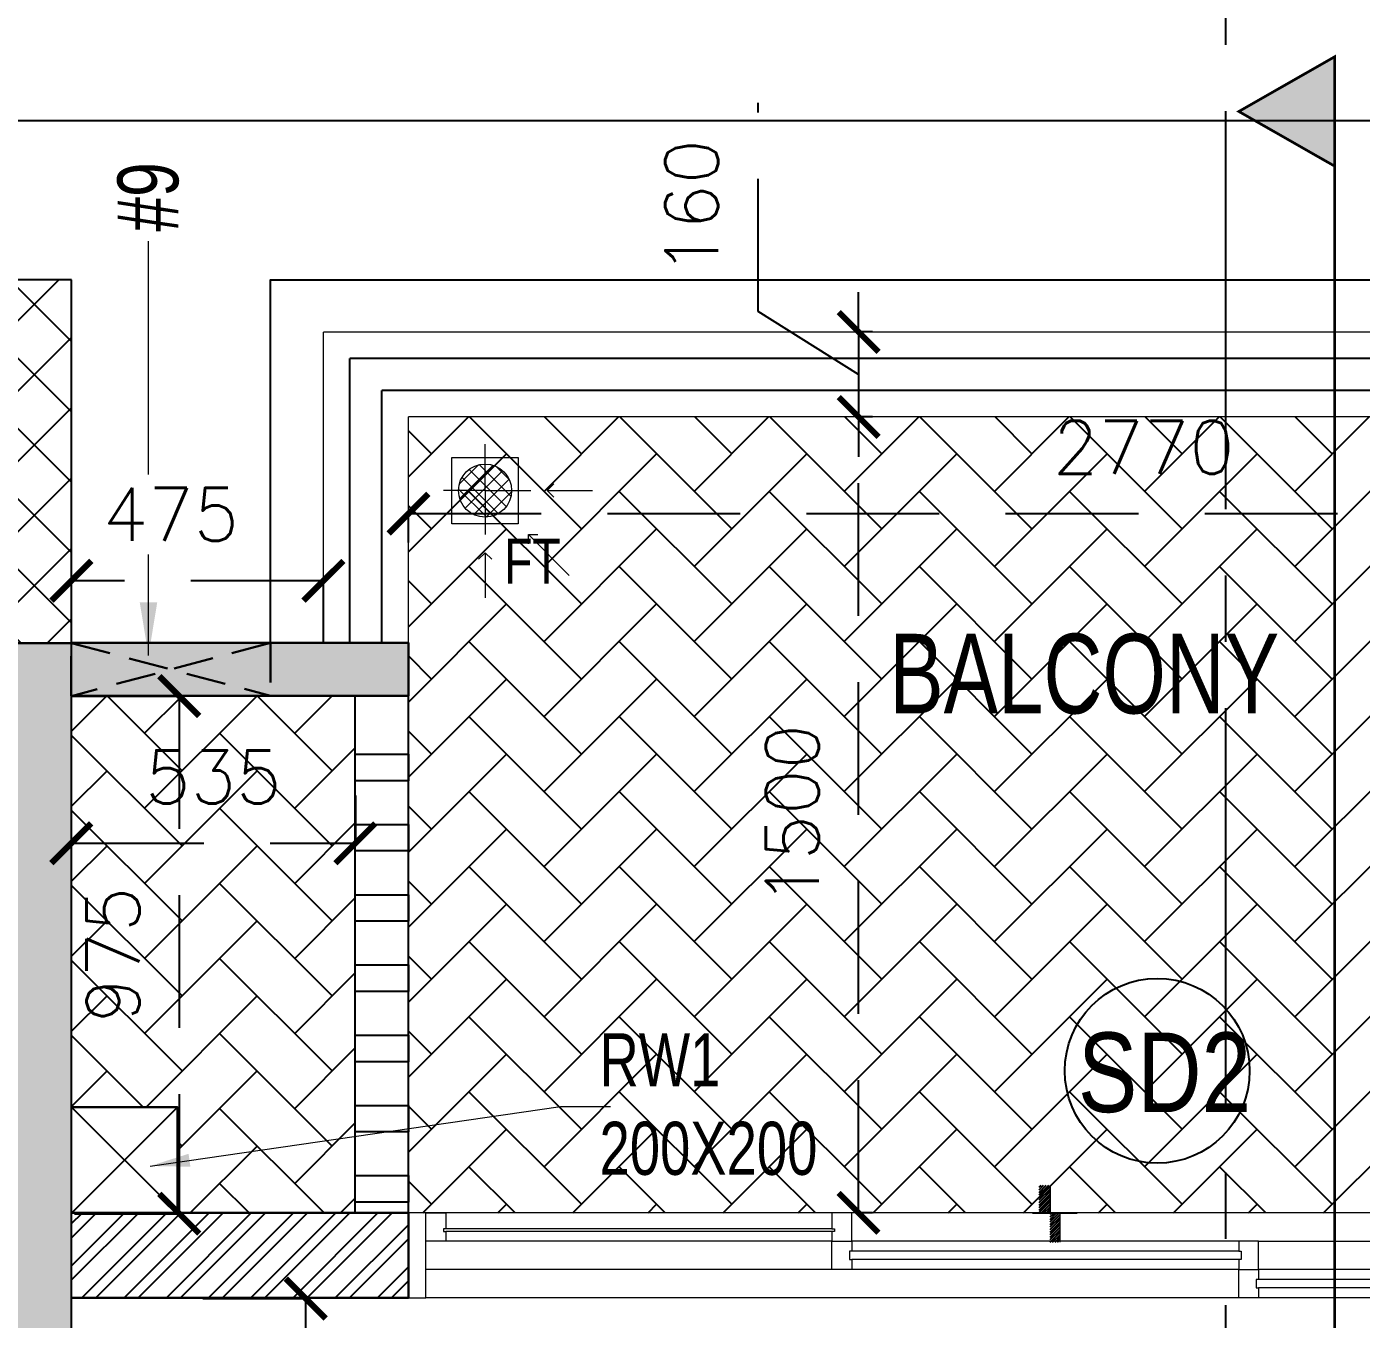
# Model space of a CAD drawing. Header units: millimetres. Extents: x 1124992 to 1258557, y -5767803 to -5695799.
# Drawn here: x 1202708 to 1205222, y -5702365 to -5699929 of the extents above; entities that cross this region are included whole.
import ezdxf
from ezdxf.enums import TextEntityAlignment as Align

# ---------------------------------------------------------------- set-up
doc = ezdxf.new("R2010")
doc.units = ezdxf.units.MM
doc.header["$LTSCALE"] = 1000
doc.header["$MEASUREMENT"] = 0
for name, pattern in [('$1$AUDIT_D_120904163729-0', [0]), ('$36$HIDDEN', [0.375, 0.25, -0.125]), ('2BHK-A - BACK$0$AUDIT_D_120904163729-0', [0]), ('2BHK-A - BACK$0$HIDDEN', [0.375, 0.25, -0.125]), ('AUDIT_D_120904163729-0', [0]), ('T8(T9 IS SIMILAR) - 1st FLOOR ELEVATION$0$AUDIT_D_120904163729-0', [0]), ('T8(T9 IS SIMILAR) - DIMENSION & TEXTING$0$AUDIT_D_120904163729-0', [0]), ('T8(T9 IS SIMILAR) - DIMENSION & TEXTING$0$HIDDEN', [0.375, 0.25, -0.125]), ('T8(T9 IS SIMILAR) - TYPICAL FLOOR ELEVATION$0$AUDIT_D_120904163729-0', [0]), ('T8_PROFILE SECTIONS$0$HIDDEN', [0.375, 0.25, -0.125]), ('T8_PROFILE SECTIONS$0$PHANTOM2', [1.25, 0.625, -0.125, 0.125, -0.125, 0.125, -0.125]), ('T8_REFUGE COLUMNS$0$CENTER2', [1.125, 0.75, -0.125, 0.125, -0.125])]:
    doc.linetypes.add(name, pattern=pattern)
doc.layers.get('0').update_dxf_attribs({"linetype": 'AUDIT_D_120904163729-0'})
for name, color, linetype in [('$0$A-HATCH -160', 251, '$1$AUDIT_D_120904163729-0'), ('$21$A-DIMENSIONS', 2, '$36$HIDDEN'), ('2BHK-A - BACK$0$A-DECK SUNK 125', 8, 'Continuous'), ('2BHK-A - BACK$0$A-Elev Feature-Chajja', 13, 'Continuous'), ('2BHK-A - BACK$0$A-HATCH -160', 251, '2BHK-A - BACK$0$AUDIT_D_120904163729-0'), ('2BHK-A - BACK$0$a-tile drop', 3, 'Continuous'), ('2BHK-A - BACK$0$APT PLANS-typ$0$TILEDROP', 3, 'Continuous'), ('2BHK-A - BACK$0$CUT-OUT', 49, 'Continuous'), ('2BHK-A - BACK$0$ELE 1', 1, 'Continuous'), ('A_dim', 1, 'Continuous'), ('T8(T9 IS SIMILAR) - 1st FLOOR ELEVATION$0$A-WALL-FEATURES', 110, 'T8(T9 IS SIMILAR) - 1st FLOOR ELEVATION$0$AUDIT_D_120904163729-0'), ('T8(T9 IS SIMILAR) - DIMENSION & TEXTING$0$A-DIMENSIONS', 2, 'T8(T9 IS SIMILAR) - DIMENSION & TEXTING$0$HIDDEN'), ('T8(T9 IS SIMILAR) - DIMENSION & TEXTING$0$A-RWS NOS.', 1, 'T8(T9 IS SIMILAR) - DIMENSION & TEXTING$0$AUDIT_D_120904163729-0'), ('T8(T9 IS SIMILAR) - DIMENSION & TEXTING$1$a-window-no', 125, 'Continuous'), ('T8(T9 IS SIMILAR) - TYPICAL FLOOR ELEVATION$0$A-WALL HATCH', 252, 'T8(T9 IS SIMILAR) - TYPICAL FLOOR ELEVATION$0$AUDIT_D_120904163729-0'), ('T8(T9 IS SIMILAR) - TYPICAL FLOOR ELEVATION$0$A-WALL-FEATURES', 6, 'T8(T9 IS SIMILAR) - TYPICAL FLOOR ELEVATION$0$AUDIT_D_120904163729-0'), ('T8_PROFILE SECTIONS$0$A-PROFILE SECTIONS', 81, 'T8_PROFILE SECTIONS$0$PHANTOM2'), ('T8_REFUGE COLUMNS$0$A-CENTERLINE', 193, 'T8_REFUGE COLUMNS$0$CENTER2'), ('T8_REFUGE COLUMNS$0$A-RCC COLS', 3, 'Continuous'), ('T8_TYPICAL COLUMNS$0$A-RCC COLS', 3, 'Continuous')]:
    doc.layers.add(name, color=color, linetype=linetype)
for name, color, linetype, lineweight in [('2BHK-A - BACK$0$$0$a-TOI-fixtures', 251, 'Continuous', 0), ('2BHK-A - BACK$0$a-TOI-fixtures', 251, 'Continuous', 0), ('2BHK-A - BACK$0$A-WALL- 160', 6, 'Continuous', 30), ('2BHK-A - BACK$0$Ele', 8, 'Continuous', 15), ('2BHK-A - BACK$0$Window', 4, 'Continuous', 20), ('T8(T9 IS SIMILAR) - DIMENSION & TEXTING$0$a-Text', 4, 'Continuous', 0), ('T8(T9 IS SIMILAR) - DIMENSION & TEXTING$0$R0-18-10-2014-T1-1st Podium Floor Plan$0$Text', 2, 'Continuous', 0), ('T8(T9 IS SIMILAR)$0$D&W', 8, 'Continuous', 25)]:
    doc.layers.add(name, color=color, linetype=linetype, lineweight=lineweight)
doc.layers.add('T8_REFUGE COLUMNS$1$COL-HATCH', color=7, linetype='Continuous', lineweight=25, true_color=0xa3a3a3)
doc.styles.add('2BHK-A - BACK$0$Romans 1', font='romans.shx', dxfattribs={"height": 100})
doc.styles.add('T8(T9 IS SIMILAR) - DIMENSION & TEXTING$0$ARIAL ARROW', font='swisscl.ttf')
doc.styles.add('T8(T9 IS SIMILAR) - DIMENSION & TEXTING$0$Romans 1', font='romans.shx', dxfattribs={"height": 100})
doc.styles.add('T8(T9 IS SIMILAR) - DIMENSION & TEXTING$0$Tahoma', font='tahoma.ttf')
doc.styles.add('T8(T9 IS SIMILAR) - DIMENSION & TEXTING$1$LODHA STANDERD', font='sanss___.ttf')
doc.dimstyles.new('2BHK-A - BACK$0$ALPINE S', dxfattribs={"dimscale": 0, "dimtxt": 100, "dimasz": 75, "dimexe": 0, "dimexo": 0, "dimgap": 75, "dimtad": 1, "dimdec": 0, "dimzin": 0, "dimdsep": 46, "dimtxsty": '2BHK-A - BACK$0$Romans 1', "dimblk": '2BHK-A - BACK$0$_ArchTick', "dimcen": 0.09, "dimclrd": 256, "dimclre": 256, "dimclrt": 7, "dimadec": 0, "dimazin": 0, "dimtfac": 1, "dimtdec": 0, "dimtofl": 0, "dimtmove": 1, "dimatfit": 0, "dimldrblk": '2BHK-A - BACK$0$_Open90', "dimfxl": 1, "dimtolj": 1, "dimtzin": 0, "dimarcsym": 0})
doc.dimstyles.new('T8(T9 IS SIMILAR) - DIMENSION & TEXTING$0$ALPINE S', dxfattribs={"dimscale": 0, "dimtxt": 100, "dimasz": 75, "dimexe": 0, "dimexo": 0, "dimgap": 75, "dimtad": 1, "dimdec": 0, "dimzin": 0, "dimdsep": 46, "dimtxsty": 'T8(T9 IS SIMILAR) - DIMENSION & TEXTING$0$Romans 1', "dimblk": 'T8(T9 IS SIMILAR) - DIMENSION & TEXTING$0$_ArchTick', "dimcen": 0.09, "dimclrd": 256, "dimclre": 256, "dimclrt": 7, "dimadec": 0, "dimazin": 0, "dimtfac": 1, "dimtdec": 0, "dimtofl": 0, "dimtmove": 1, "dimatfit": 0, "dimldrblk": 'T8(T9 IS SIMILAR) - DIMENSION & TEXTING$0$_Open90', "dimfxl": 1, "dimtolj": 1, "dimtzin": 0, "dimarcsym": 0})
doc.dimstyles.new('T8(T9 IS SIMILAR) - DIMENSION & TEXTING$0$SAMATA STD', dxfattribs={"dimtxt": 100, "dimasz": 50, "dimexe": 50, "dimexo": 50, "dimgap": 10, "dimtad": 0, "dimdec": 0, "dimrnd": 5, "dimzin": 0, "dimdsep": 46, "dimtxsty": 'T8(T9 IS SIMILAR) - DIMENSION & TEXTING$0$Tahoma', "dimblk": 'T8(T9 IS SIMILAR) - DIMENSION & TEXTING$0$_Origin2', "dimcen": -50, "dimdle": 50, "dimclrd": 7, "dimclre": 7, "dimclrt": 7, "dimadec": 0, "dimazin": 0, "dimtfac": 1, "dimtdec": 0, "dimtmove": 1, "dimatfit": 3, "dimfxl": 150, "dimtfill": 1, "dimtolj": 1, "dimtzin": 0, "dimlwd": -1, "dimlwe": -1, "dimarcsym": 0})

# ---------------------------------------------------------------- blocks, each defined once
blk = doc.blocks.new('T8(T9 IS SIMILAR) - DIMENSION & TEXTING$1$WINDOW TAG')
at = {"layer": 'T8(T9 IS SIMILAR) - DIMENSION & TEXTING$1$a-window-no'}
blk.add_circle((0, 0), 174.1, dxfattribs=at)
at = {"layer": 'T8(T9 IS SIMILAR) - DIMENSION & TEXTING$1$a-window-no', "style": 'T8(T9 IS SIMILAR) - DIMENSION & TEXTING$1$LODHA STANDERD'}
blk.add_attdef('WINDOW', text='', height=150, dxfattribs=at).set_placement((11.3, 2.8), align=Align.MIDDLE_CENTER)
blk = doc.blocks.new('T8(T9 IS SIMILAR) - DIMENSION & TEXTING$0$_ArchTick')
at = {"color": 0, "linetype": 'ByBlock', "const_width": 0.15}
blk.add_lwpolyline([(-0.5, -0.5), (0.5, 0.5)], dxfattribs=at)
blk = doc.blocks.new('*D504')
at = {"layer": 'T8(T9 IS SIMILAR) - DIMENSION & TEXTING$0$A-DIMENSIONS', "linetype": 'T8(T9 IS SIMILAR) - DIMENSION & TEXTING$0$HIDDEN', "lineweight": -2, "transparency": 16777216}
for p, q in [((1202791.9, -5701377.5), (1202791.9, -5701467.8)), ((1203327.3, -5701377.5), (1203327.3, -5701467.8))]:
    blk.add_line(p, q, dxfattribs=at)
at = {"layer": 'T8(T9 IS SIMILAR) - DIMENSION & TEXTING$0$A-DIMENSIONS', "lineweight": -2, "transparency": 16777216}
blk.add_line((1202791.9, -5701467.8), (1203327.3, -5701467.8), dxfattribs=at)
at = {"layer": 'T8(T9 IS SIMILAR) - DIMENSION & TEXTING$0$A-DIMENSIONS', "linetype": 'ByBlock', "lineweight": -2, "transparency": 16777216, "xscale": 75, "yscale": 75, "zscale": 75, "rotation": 180}
blk.add_blockref('T8(T9 IS SIMILAR) - DIMENSION & TEXTING$0$_ArchTick', (1202791.9, -5701467.8), dxfattribs=at)
at = {"layer": 'T8(T9 IS SIMILAR) - DIMENSION & TEXTING$0$A-DIMENSIONS', "linetype": 'ByBlock', "lineweight": -2, "transparency": 16777216, "xscale": 75, "yscale": 75, "zscale": 75}
blk.add_blockref('T8(T9 IS SIMILAR) - DIMENSION & TEXTING$0$_ArchTick', (1203327.3, -5701467.8), dxfattribs=at)
at = {"layer": 'T8(T9 IS SIMILAR) - DIMENSION & TEXTING$0$A-DIMENSIONS', "color": 7, "linetype": 'ByBlock', "transparency": 16777216, "insert": (1203059.6, -5701342.8), "char_height": 100, "attachment_point": 5, "style": 'T8(T9 IS SIMILAR) - DIMENSION & TEXTING$0$Romans 1'}
blk.add_mtext('\\A1;535', dxfattribs=at)
blk = doc.blocks.new('T8(T9 IS SIMILAR) - DIMENSION & TEXTING$0$_Open90')
at = {"color": 0, "linetype": 'ByBlock', "lineweight": -2}
for p, q in [((-0.5, 0.5), (0, 0)), ((0, 0), (-1, 0)), ((0, 0), (-0.5, -0.5))]:
    blk.add_line(p, q, dxfattribs=at)
blk = doc.blocks.new('*D505')
at = {"layer": 'T8(T9 IS SIMILAR) - DIMENSION & TEXTING$0$A-DIMENSIONS', "linetype": 'T8(T9 IS SIMILAR) - DIMENSION & TEXTING$0$HIDDEN', "lineweight": -2, "transparency": 16777216}
for p, q in [((1202792.4, -5701190.3), (1202995.4, -5701190.3)), ((1202798.4, -5702165.8), (1202995.4, -5702165.8))]:
    blk.add_line(p, q, dxfattribs=at)
at = {"layer": 'T8(T9 IS SIMILAR) - DIMENSION & TEXTING$0$A-DIMENSIONS', "lineweight": -2, "transparency": 16777216}
blk.add_line((1202995.4, -5701190.3), (1202995.4, -5702165.8), dxfattribs=at)
at = {"layer": 'T8(T9 IS SIMILAR) - DIMENSION & TEXTING$0$A-DIMENSIONS', "linetype": 'ByBlock', "lineweight": -2, "transparency": 16777216, "xscale": 75, "yscale": 75, "zscale": 75}
for p, rotation in [((1202995.4, -5701190.3), 90), ((1202995.4, -5702165.8), 270)]:
    blk.add_blockref('T8(T9 IS SIMILAR) - DIMENSION & TEXTING$0$_ArchTick', p, dxfattribs=dict(at, rotation=rotation))
at = {"layer": 'T8(T9 IS SIMILAR) - DIMENSION & TEXTING$0$A-DIMENSIONS', "color": 7, "linetype": 'ByBlock', "transparency": 16777216, "insert": (1202870.4, -5701678), "char_height": 100, "attachment_point": 5, "rotation": 90, "style": 'T8(T9 IS SIMILAR) - DIMENSION & TEXTING$0$Romans 1'}
blk.add_mtext('\\A1;975', dxfattribs=at)
blk = doc.blocks.new('*D506')
at = {"layer": 'T8(T9 IS SIMILAR) - DIMENSION & TEXTING$0$A-DIMENSIONS', "linetype": 'T8(T9 IS SIMILAR) - DIMENSION & TEXTING$0$HIDDEN', "lineweight": -2, "transparency": 16777216}
for p, q in [((1203427.3, -5700900.8), (1203427.3, -5700846.5)), ((1206197.3, -5700900.8), (1206197.3, -5700846.5))]:
    blk.add_line(p, q, dxfattribs=at)
at = {"layer": 'T8(T9 IS SIMILAR) - DIMENSION & TEXTING$0$A-DIMENSIONS', "lineweight": -2, "transparency": 16777216}
blk.add_line((1203427.3, -5700846.5), (1206197.3, -5700846.5), dxfattribs=at)
at = {"layer": 'T8(T9 IS SIMILAR) - DIMENSION & TEXTING$0$A-DIMENSIONS', "linetype": 'ByBlock', "lineweight": -2, "transparency": 16777216, "xscale": 75, "yscale": 75, "zscale": 75, "rotation": 180}
blk.add_blockref('T8(T9 IS SIMILAR) - DIMENSION & TEXTING$0$_ArchTick', (1203427.3, -5700846.5), dxfattribs=at)
at = {"layer": 'T8(T9 IS SIMILAR) - DIMENSION & TEXTING$0$A-DIMENSIONS', "linetype": 'ByBlock', "lineweight": -2, "transparency": 16777216, "xscale": 75, "yscale": 75, "zscale": 75}
blk.add_blockref('T8(T9 IS SIMILAR) - DIMENSION & TEXTING$0$_ArchTick', (1206197.3, -5700846.5), dxfattribs=at)
at = {"layer": 'T8(T9 IS SIMILAR) - DIMENSION & TEXTING$0$A-DIMENSIONS', "color": 7, "linetype": 'ByBlock', "transparency": 16777216, "insert": (1204812.3, -5700721.5), "char_height": 100, "attachment_point": 5, "style": 'T8(T9 IS SIMILAR) - DIMENSION & TEXTING$0$Romans 1'}
blk.add_mtext('\\A1;2770', dxfattribs=at)
blk = doc.blocks.new('*D507')
at = {"layer": 'T8(T9 IS SIMILAR) - DIMENSION & TEXTING$0$A-DIMENSIONS', "linetype": 'T8(T9 IS SIMILAR) - DIMENSION & TEXTING$0$HIDDEN', "lineweight": -2, "transparency": 16777216}
for p, q in [((1204301.7, -5700664.3), (1204275.2, -5700664.3)), ((1204301.7, -5702164.3), (1204275.2, -5702164.3))]:
    blk.add_line(p, q, dxfattribs=at)
at = {"layer": 'T8(T9 IS SIMILAR) - DIMENSION & TEXTING$0$A-DIMENSIONS', "lineweight": -2, "transparency": 16777216}
blk.add_line((1204275.2, -5702164.3), (1204275.2, -5700664.3), dxfattribs=at)
at = {"layer": 'T8(T9 IS SIMILAR) - DIMENSION & TEXTING$0$A-DIMENSIONS', "linetype": 'ByBlock', "lineweight": -2, "transparency": 16777216, "xscale": 75, "yscale": 75, "zscale": 75}
for p, rotation in [((1204275.2, -5700664.3), 90), ((1204275.2, -5702164.3), 270)]:
    blk.add_blockref('T8(T9 IS SIMILAR) - DIMENSION & TEXTING$0$_ArchTick', p, dxfattribs=dict(at, rotation=rotation))
at = {"layer": 'T8(T9 IS SIMILAR) - DIMENSION & TEXTING$0$A-DIMENSIONS', "color": 7, "linetype": 'ByBlock', "transparency": 16777216, "insert": (1204150.2, -5701414.3), "char_height": 100, "attachment_point": 5, "rotation": 90, "style": 'T8(T9 IS SIMILAR) - DIMENSION & TEXTING$0$Romans 1'}
blk.add_mtext('\\A1;1500', dxfattribs=at)
blk = doc.blocks.new('*D447')
at = {"layer": 'T8(T9 IS SIMILAR) - DIMENSION & TEXTING$0$A-DIMENSIONS', "linetype": 'T8(T9 IS SIMILAR) - DIMENSION & TEXTING$0$HIDDEN', "lineweight": -2, "transparency": 16777216}
for p, q in [((1203039.8, -5702325.8), (1203233.8, -5702325.8)), ((1202942.3, -5706300.9), (1203233.8, -5706300.9))]:
    blk.add_line(p, q, dxfattribs=at)
at = {"layer": 'T8(T9 IS SIMILAR) - DIMENSION & TEXTING$0$A-DIMENSIONS', "lineweight": -2, "transparency": 16777216}
blk.add_line((1203233.8, -5706300.9), (1203233.8, -5702325.8), dxfattribs=at)
at = {"layer": 'T8(T9 IS SIMILAR) - DIMENSION & TEXTING$0$A-DIMENSIONS', "linetype": 'ByBlock', "lineweight": -2, "transparency": 16777216, "xscale": 75, "yscale": 75, "zscale": 75}
for p, rotation in [((1203233.8, -5702325.8), 90), ((1203233.8, -5706300.9), 270)]:
    blk.add_blockref('T8(T9 IS SIMILAR) - DIMENSION & TEXTING$0$_ArchTick', p, dxfattribs=dict(at, rotation=rotation))
at = {"layer": 'T8(T9 IS SIMILAR) - DIMENSION & TEXTING$0$A-DIMENSIONS', "color": 7, "linetype": 'ByBlock', "transparency": 16777216, "insert": (1203108.8, -5704313.4), "char_height": 100, "attachment_point": 5, "rotation": 90, "style": 'T8(T9 IS SIMILAR) - DIMENSION & TEXTING$0$Romans 1'}
blk.add_mtext('\\A1;3975', dxfattribs=at)
blk = doc.blocks.new('T8(T9 IS SIMILAR) - DIMENSION & TEXTING$0$_Origin2')
at = {"color": 0, "linetype": 'ByBlock', "lineweight": -2}
blk.add_line((-0.5, 0), (-1, 0), dxfattribs=at)
for radius in [0.5, 0.25]:
    blk.add_circle((0, 0), radius, dxfattribs=at)
blk = doc.blocks.new('*D268')
at = {"layer": 'T8(T9 IS SIMILAR) - DIMENSION & TEXTING$0$A-DIMENSIONS', "linetype": 'T8(T9 IS SIMILAR) - DIMENSION & TEXTING$0$HIDDEN', "lineweight": -2, "transparency": 16777216}
for p, q in [((1202792.3, -5701090.3), (1202792.3, -5700973)), ((1203267.1, -5701089.9), (1203267.1, -5700973))]:
    blk.add_line(p, q, dxfattribs=at)
at = {"layer": 'T8(T9 IS SIMILAR) - DIMENSION & TEXTING$0$A-DIMENSIONS', "lineweight": -2, "transparency": 16777216}
blk.add_line((1203267.1, -5700973), (1202792.3, -5700973), dxfattribs=at)
at = {"layer": 'T8(T9 IS SIMILAR) - DIMENSION & TEXTING$0$A-DIMENSIONS', "linetype": 'ByBlock', "lineweight": -2, "transparency": 16777216, "xscale": 75, "yscale": 75, "zscale": 75}
blk.add_blockref('T8(T9 IS SIMILAR) - DIMENSION & TEXTING$0$_ArchTick', (1203267.1, -5700973), dxfattribs=at)
at = {"layer": 'T8(T9 IS SIMILAR) - DIMENSION & TEXTING$0$A-DIMENSIONS', "color": 7, "linetype": 'ByBlock', "transparency": 16777216, "insert": (1202979.7, -5700848), "char_height": 100, "attachment_point": 5, "style": 'T8(T9 IS SIMILAR) - DIMENSION & TEXTING$0$Romans 1', "bg_fill": 3, "box_fill_scale": 1.25, "bg_fill_color": 256, "bg_fill_true_color": 13158600, "bg_fill_transparency": 0}
blk.add_mtext('\\A1;475', dxfattribs=at)
at = {"layer": 'T8(T9 IS SIMILAR) - DIMENSION & TEXTING$0$A-DIMENSIONS', "linetype": 'ByBlock', "lineweight": -2, "transparency": 16777216, "xscale": 75, "yscale": 75, "zscale": 75, "rotation": 180}
blk.add_blockref('T8(T9 IS SIMILAR) - DIMENSION & TEXTING$0$_ArchTick', (1202792.3, -5700973), dxfattribs=at)
blk = doc.blocks.new('*D201')
at = {"layer": 'T8(T9 IS SIMILAR) - DIMENSION & TEXTING$0$A-DIMENSIONS', "lineweight": -2, "transparency": 16777216}
for p, q in [((1204086, -5700465.3), (1204086, -5700072.5)), ((1204275.2, -5700504.1), (1204275.2, -5700429.1)), ((1204275.2, -5700584.2), (1204086, -5700465.3)), ((1204275.2, -5700504.1), (1204275.2, -5700664.3)), ((1204275.2, -5700664.3), (1204275.2, -5700739.3))]:
    blk.add_line(p, q, dxfattribs=at)
at = {"layer": 'T8(T9 IS SIMILAR) - DIMENSION & TEXTING$0$A-DIMENSIONS', "linetype": 'T8(T9 IS SIMILAR) - DIMENSION & TEXTING$0$HIDDEN', "lineweight": -2, "transparency": 16777216}
for p, q in [((1204301.7, -5700504.1), (1204275.2, -5700504.1)), ((1204301.7, -5700664.3), (1204275.2, -5700664.3))]:
    blk.add_line(p, q, dxfattribs=at)
at = {"layer": 'T8(T9 IS SIMILAR) - DIMENSION & TEXTING$0$A-DIMENSIONS', "linetype": 'ByBlock', "lineweight": -2, "transparency": 16777216, "xscale": 75, "yscale": 75, "zscale": 75}
for p, rotation in [((1204275.2, -5700504.1), 270), ((1204275.2, -5700664.3), 90)]:
    blk.add_blockref('T8(T9 IS SIMILAR) - DIMENSION & TEXTING$0$_ArchTick', p, dxfattribs=dict(at, rotation=rotation))
at = {"layer": 'T8(T9 IS SIMILAR) - DIMENSION & TEXTING$0$A-DIMENSIONS', "color": 7, "linetype": 'ByBlock', "transparency": 16777216, "insert": (1203961, -5700268.9), "char_height": 100, "attachment_point": 5, "rotation": 90, "style": 'T8(T9 IS SIMILAR) - DIMENSION & TEXTING$0$Romans 1'}
blk.add_mtext('\\A1;160', dxfattribs=at)
blk = doc.blocks.new('T8_REFUGE COLUMNS')
at = {"layer": 'T8_REFUGE COLUMNS$1$COL-HATCH', "linetype": 'ByBlock'}
h = blk.add_hatch(color=256, dxfattribs=at)
h.dxf.hatch_style = 1
h.paths.add_polyline_path([(1202492.1, -5701089.9), (1202792.1, -5701089.9), (1202792.1, -5705299.9), (1202492.1, -5705299.9)])
at = {"layer": 'T8_REFUGE COLUMNS$0$A-CENTERLINE'}
blk.add_line((1204967.1, -5719963), (1204967.1, -5698299.6), dxfattribs=at)
at = {"layer": 'T8_REFUGE COLUMNS$0$A-RCC COLS', "linetype": 'ByBlock'}
blk.add_lwpolyline([(1202492.1, -5701089.9), (1202792.1, -5701089.9), (1202792.1, -5705299.9), (1202492.1, -5705299.9)], close=True, dxfattribs=at)
blk = doc.blocks.new('T8_TYPICAL COLUMNS')
at = {"layer": 'T8_TYPICAL COLUMNS$0$A-RCC COLS', "linetype": 'ByBlock'}
blk.add_blockref('T8_REFUGE COLUMNS', (0, 0), dxfattribs=at)
blk = doc.blocks.new('2BHK-A - BACK$0$2400')
at = {"layer": '2BHK-A - BACK$0$Window', "color": 1, "lineweight": 13}
for p, q in [((1151176.5, -5692111.9), (1148842.5, -5692111.9)), ((1149607.5, -5692111.9), (1148880, -5692111.9)), ((1149607.5, -5692165.3), (1148880, -5692165.3)), ((1150373.7, -5692165.3), (1149645, -5692165.3)), ((1150411.2, -5692165.3), (1151176.5, -5692165.3)), ((1149607.5, -5692218.6), (1148842.5, -5692218.6)), ((1150373.7, -5692218.6), (1149645, -5692218.6)), ((1151139, -5692218.6), (1150411.2, -5692218.6)), ((1150373.7, -5692271.9), (1148842.5, -5692271.9)), ((1151139, -5692271.9), (1150411.2, -5692271.9))]:
    blk.add_line(p, q, dxfattribs=at)
at = {"layer": '2BHK-A - BACK$0$Window', "color": 5, "lineweight": 13}
for p, q in [((1149607.5, -5692142.2), (1148880, -5692142.2)), ((1149607.5, -5692146.7), (1148880, -5692146.7)), ((1150373.7, -5692183.8), (1149645, -5692183.8)), ((1150373.7, -5692200), (1149645, -5692200)), ((1151139, -5692237.2), (1150411.2, -5692237.2)), ((1151139, -5692253.3), (1150411.2, -5692253.3))]:
    blk.add_line(p, q, dxfattribs=at)
at = {"layer": '2BHK-A - BACK$0$Window', "color": 4, "lineweight": 13}
for points in [[(1148842.5, -5692111.9), (1148809.5, -5692111.9), (1148809.5, -5692271.9), (1148842.5, -5692271.9)], [(1148880, -5692146.7), (1148880, -5692165.3), (1148842.5, -5692165.3), (1148842.5, -5692111.9), (1148880, -5692111.9), (1148880, -5692142.2), (1148875.5, -5692142.2), (1148875.5, -5692146.7)], [(1149607.5, -5692146.7), (1149607.5, -5692165.3), (1149645, -5692165.3), (1149645, -5692111.9), (1149607.5, -5692111.9), (1149607.5, -5692142.2), (1149612, -5692142.2), (1149612, -5692146.7)], [(1151209.5, -5692111.9), (1151176.5, -5692111.9), (1151176.5, -5692271.9), (1151209.5, -5692271.9)], [(1149645, -5692200), (1149645, -5692218.6), (1149607.5, -5692218.6), (1149607.5, -5692165.3), (1149645, -5692165.3), (1149645, -5692183.8), (1149640.5, -5692183.8), (1149640.5, -5692200)], [(1150373.7, -5692200), (1150373.7, -5692218.6), (1150411.2, -5692218.6), (1150411.2, -5692165.3), (1150373.7, -5692165.3), (1150373.7, -5692183.8), (1150378.2, -5692183.8), (1150378.2, -5692200)], [(1150411.2, -5692253.3), (1150411.2, -5692271.9), (1150373.7, -5692271.9), (1150373.7, -5692218.6), (1150411.2, -5692218.6), (1150411.2, -5692237.2), (1150406.7, -5692237.2), (1150406.7, -5692253.3)], [(1151139, -5692253.3), (1151139, -5692271.9), (1151176.5, -5692271.9), (1151176.5, -5692218.6), (1151139, -5692218.6), (1151139, -5692237.2), (1151143.5, -5692237.2), (1151143.5, -5692253.3)]]:
    blk.add_lwpolyline(points, close=True, dxfattribs=at)
blk = doc.blocks.new('2BHK-A - BACK$0$TILE DROP -x')
at = {"layer": '2BHK-A - BACK$0$APT PLANS-typ$0$TILEDROP'}
h = blk.add_hatch(dxfattribs=at)
h.set_pattern_fill('ACET-2D-ANSI31', color=8, scale=27, angle=90, style=0)
h.set_pattern_definition([(135, (583590.9237, -2384968.1492), (-2.3864853865, -2.3864853865), [])])
h.paths.add_polyline_path([(-58303, -19205.9), (-58303, -19151.2), (-58284.2, -19151.2), (-58284.2, -19205.9)])
edge = h.paths.add_edge_path()
edge.add_line((-58303, -19258.5), (-58323.9, -19258.5))
edge.add_line((-58303, -19205.9), (-58303, -19258.5))
edge.add_line((-58323.7, -19205.9), (-58303, -19205.9))
edge.add_line((-58323.7, -19258.5), (-58323.7, -19205.9))
at = {"layer": '2BHK-A - BACK$0$APT PLANS-typ$0$TILEDROP', "color": 1}
blk.add_line((-58252, -19205.9), (-58336, -19205.9), dxfattribs=at)
at = {"layer": '2BHK-A - BACK$0$APT PLANS-typ$0$TILEDROP', "color": 20, "const_width": 3}
for points in [[(-58284.2, -19205.9), (-58284.2, -19151.2)], [(-58303, -19258.5), (-58303, -19205.9)], [(-58303, -19205.9), (-58284.2, -19205.9)]]:
    blk.add_lwpolyline(points, dxfattribs=at)
blk = doc.blocks.new('2BHK-A - BACK$0$$0$Type-A-First Floor Plan-bottom-up$0$FLOOR TRAP-flat-6')
h = blk.add_hatch()
h.set_pattern_fill('ACET-2D-_USER', color=0, scale=20, angle=45, style=0, double=1, pattern_type=0)
h.set_pattern_definition([(45, (-789896.981, 5385770.066), (-14.142135624, 14.142135624), []), (135, (-789896.981, 5385770.066), (-14.142135624, -14.142135624), [])])
edge = h.paths.add_edge_path()
edge.add_arc((150, 150), 50, 0, 360)
at = {"color": 0}
for q in [(150, 228.6), (67.6, 150), (237.4, 150), (150, 63.6)]:
    blk.add_line((150, 150), q, dxfattribs=at)
blk.add_lwpolyline([(87.5, 212.5), (212.5, 212.5), (212.5, 87.5), (87.5, 87.5)], close=True, dxfattribs=at)
blk.add_circle((150, 150), 50, dxfattribs=at)
blk = doc.blocks.new('2BHK-A - BACK$0$_ArchTick')
at = {"color": 0, "linetype": 'ByBlock', "const_width": 0.15}
blk.add_lwpolyline([(-0.5, -0.5), (0.5, 0.5)], dxfattribs=at)
blk = doc.blocks.new('2BHK-A - BACK$0$_Open90')
at = {"color": 0, "linetype": 'ByBlock', "lineweight": -2}
for p, q in [((0, 0), (-1, 0)), ((-0.5, 0.5), (0, 0)), ((0, 0), (-0.5, -0.5))]:
    blk.add_line(p, q, dxfattribs=at)
blk = doc.blocks.new('T8(T9 IS SIMILAR) - TYPICAL FLOOR ELEVATION')
at = {"layer": 'T8(T9 IS SIMILAR) - TYPICAL FLOOR ELEVATION$0$A-WALL HATCH', "linetype": 'ByBlock'}
h = blk.add_hatch(dxfattribs=at)
h.set_pattern_fill('ANSI37', color=256, scale=750)
h.set_pattern_definition([(45, (-0.1, -0.21), (-66.2912607, 66.2912607), []), (135, (-0.1, -0.21), (-66.2912607, -66.2912607), [])])
h.paths.add_polyline_path([(1186632.3, -5709913.9), (1186432.3, -5709913.9), (1186432.3, -5708154.2), (1186632.3, -5708154.2)])
h.paths.add_polyline_path([(1190032.3, -5708154), (1190232.6, -5708154), (1190232.6, -5709913.7), (1190032.3, -5709913.7)])
h.paths.add_polyline_path([(1202792.3, -5700405.8), (1202592.3, -5700405.8), (1202592.3, -5701090.3), (1202792.3, -5701090.3)])
h.paths.add_polyline_path([(1209952.2, -5700405.8), (1209752.2, -5700405.8), (1209752.2, -5701092), (1209952.2, -5701092)])
h.paths.add_polyline_path([(1222512.1, -5708154), (1222311.7, -5708154), (1222311.7, -5709913.7), (1222512.1, -5709913.7)])
h.paths.add_polyline_path([(1225912.1, -5709913.9), (1226112.1, -5709913.9), (1226112.1, -5708154.2), (1225912.1, -5708154.2)])
h.paths.add_polyline_path([(1209852.3, -5729369.1), (1210052.3, -5729369.1), (1210052.3, -5728684.2), (1209852.3, -5728684.2)])
h.paths.add_polyline_path([(1202692.1, -5729369.1), (1202492, -5729369.1), (1202492, -5728684.2), (1202692.1, -5728684.2)])
at = {"layer": 'T8(T9 IS SIMILAR) - TYPICAL FLOOR ELEVATION$0$A-WALL-FEATURES', "linetype": 'ByBlock'}
blk.add_lwpolyline([(1202792.3, -5700405.8), (1202592.3, -5700405.8), (1202592.3, -5701090.3), (1202792.3, -5701090.3)], close=True, dxfattribs=at)
blk.add_lwpolyline([(1203167.3, -5701090.3), (1203167.3, -5700405.8), (1209377.3, -5700405.8), (1209377.3, -5701090.3)], dxfattribs=at)
blk = doc.blocks.new('T8_PROFILE SECTIONS$0$MH')
at = {"layer": 'T8_PROFILE SECTIONS$0$A-PROFILE SECTIONS', "linetype": 'T8_PROFILE SECTIONS$0$HIDDEN', "ltscale": 2}
h = blk.add_hatch(color=256, dxfattribs=at)
h.dxf.hatch_style = 1
h.paths.add_polyline_path([(1140339.1, -5697424.8), (1140519.9, -5697528.1), (1140339.1, -5697631.3)])
at = {"layer": 'T8_PROFILE SECTIONS$0$A-PROFILE SECTIONS', "linetype": 'T8_PROFILE SECTIONS$0$HIDDEN', "ltscale": 2, "const_width": 5}
blk.add_lwpolyline([(1140339.1, -5697424.8), (1140339.1, -5697424.8), (1140519.9, -5697528.1), (1140339.1, -5697631.3)], close=True, dxfattribs=at)
blk.add_lwpolyline([(1140339.1, -5697424.8), (1140339.1, -5700565.7)], dxfattribs=at)
blk = doc.blocks.new('PROFILE SECTION LINE T9')
at = {"layer": 'T8_PROFILE SECTIONS$0$A-PROFILE SECTIONS', "linetype": 'ByBlock', "xscale": -1}
blk.add_blockref('T8_PROFILE SECTIONS$0$MH', (1159793.3, 5709055.3, 0), dxfattribs=at)
blk = doc.blocks.new('T8(T9 IS SIMILAR) - 1st FLOOR ELEVATION')
at = {"layer": 'T8(T9 IS SIMILAR) - 1st FLOOR ELEVATION$0$A-WALL-FEATURES', "color": 5, "linetype": 'T8(T9 IS SIMILAR) - 1st FLOOR ELEVATION$0$AUDIT_D_120904163729-0', "ltscale": 0.5}
blk.add_lwpolyline([(1202292.4, -5701090.3), (1202292.2, -5700105.8), (1210252.3, -5700105.8), (1210252.3, -5701089.9)], dxfattribs=at)
blk = doc.blocks.new('T8(T9 IS SIMILAR) - DIMENSION & TEXTING')
at = {"layer": 'T8(T9 IS SIMILAR) - DIMENSION & TEXTING$1$a-window-no'}
ref = blk.add_blockref('T8(T9 IS SIMILAR) - DIMENSION & TEXTING$1$WINDOW TAG', (1204837.8, -5701896.6), dxfattribs=dict(at, rotation=180))
ref.add_attrib('WINDOW', 'SD2', dxfattribs={"height": 150, "style": 'T8(T9 IS SIMILAR) - DIMENSION & TEXTING$1$LODHA STANDERD', "width": 0.8}).set_placement((1204851.5, -5701899.4), align=Align.MIDDLE_CENTER)
at = {"layer": 'T8(T9 IS SIMILAR) - DIMENSION & TEXTING$0$A-RWS NOS.', "linetype": 'ByBlock', "insert": (1203787.2, -5701825.9), "char_height": 100, "width": 435.517, "attachment_point": 1, "style": 'T8(T9 IS SIMILAR) - DIMENSION & TEXTING$0$ARIAL ARROW'}
blk.add_mtext('RW1\\P200X200', dxfattribs=at)
at = {"layer": 'T8(T9 IS SIMILAR) - DIMENSION & TEXTING$0$a-Text', "style": 'T8(T9 IS SIMILAR) - DIMENSION & TEXTING$0$ARIAL ARROW'}
blk.add_text('BALCONY', height=150, dxfattribs=at).set_placement((1204332.9, -5701223))
at = {"layer": 'T8(T9 IS SIMILAR) - DIMENSION & TEXTING$0$R0-18-10-2014-T1-1st Podium Floor Plan$0$Text', "linetype": 'ByBlock', "style": 'T8(T9 IS SIMILAR) - DIMENSION & TEXTING$0$ARIAL ARROW'}
blk.add_text('#9', height=114.75, rotation=90, dxfattribs=at).set_placement((1202993.7, -5700315, 0))
blk.add_text('FT', height=85, dxfattribs=at).set_placement((1203607.6, -5700978.6))
at = {"layer": 'T8(T9 IS SIMILAR) - DIMENSION & TEXTING$0$A-DIMENSIONS', "linetype": 'ByBlock'}
dim = blk.add_linear_dim(base=(1204275.2, -5700664.3, -0.6), p1=(1204301.7, -5700504.1, -1.3), p2=(1204301.7, -5700664.3, -0.6), angle=90, dimstyle='T8(T9 IS SIMILAR) - DIMENSION & TEXTING$0$ALPINE S', override={"dimscale": 1, "dimfxl": 5, "dimarcsym": 1}, dxfattribs=at)
dim.commit()
dim.dimension.update_dxf_attribs({"geometry": '*D201', "text_midpoint": (1204086, -5700390.3, -0.6), "dimtype": 128})
for base, p1, p2, picture, middle in [((1204275.2, -5700664.3, -0.6), (1204301.7, -5702164.3, -0.6), (1204301.7, -5700664.3, -0.6), '*D507', (1204150.2, -5701414.3, -0.6)), ((1202995.3803, -5702165.757), (1202792.3665, -5701190.3143), (1202798.4487, -5702165.757), '*D505', (1202870.3803, -5701678.0356)), ((1203233.8, -5702325.8), (1202942.3, -5706300.9), (1203039.8, -5702325.8), '*D447', (1203108.8, -5704313.4))]:
    dim = blk.add_linear_dim(base=base, p1=p1, p2=p2, angle=270, dimstyle='T8(T9 IS SIMILAR) - DIMENSION & TEXTING$0$ALPINE S', override={"dimscale": 1, "dimfxl": 5, "dimarcsym": 1}, dxfattribs=at)
    dim.commit()
    dim.dimension.update_dxf_attribs({"geometry": picture, "text_midpoint": middle})
for base, p1, p2, picture, middle in [((1206197.3, -5700846.5), (1203427.3, -5700900.8), (1206197.3, -5700900.8), '*D506', (1204812.3, -5700721.5)), ((1203327.3, -5701467.8), (1202791.9, -5701377.5), (1203327.3, -5701377.5), '*D504', (1203059.6, -5701342.8))]:
    dim = blk.add_linear_dim(base=base, p1=p1, p2=p2, dimstyle='T8(T9 IS SIMILAR) - DIMENSION & TEXTING$0$ALPINE S', override={"dimscale": 1, "dimfxl": 5, "dimarcsym": 1}, dxfattribs=at)
    dim.commit()
    dim.dimension.update_dxf_attribs({"geometry": picture, "text_midpoint": middle})
at = {"layer": 'T8(T9 IS SIMILAR) - DIMENSION & TEXTING$0$R0-18-10-2014-T1-1st Podium Floor Plan$0$Text'}
for points, override in [([(1202937.5, -5701113.9), (1202937.5, -5700814.7), (1202937.5, -5700332.9)], {"dimscale": 1, "dimasz": 100, "dimclrd": 2, "dimfxlon": 1, "dimarcsym": 1}), ([(1202940.5, -5702076, -0.5), (1203713.9, -5701963.6, -0.5), (1203807.8, -5701963.6, -0.5)], {"dimasz": 75, "dimclrd": 2, "dimfxlon": 1, "dimarcsym": 1})]:
    blk.add_leader(points, dimstyle='T8(T9 IS SIMILAR) - DIMENSION & TEXTING$0$SAMATA STD', override=override, dxfattribs=at)
at = {"layer": 'T8(T9 IS SIMILAR) - DIMENSION & TEXTING$0$A-DIMENSIONS', "linetype": 'ByBlock'}
dim = blk.add_linear_dim(base=(1202792.3, -5700973), p1=(1203267.1, -5701089.9), p2=(1202792.3, -5701090.3), dimstyle='T8(T9 IS SIMILAR) - DIMENSION & TEXTING$0$ALPINE S', override={"dimscale": 1, "dimfxl": 5, "dimtfill": 1, "dimarcsym": 1}, dxfattribs=at)
dim.commit()
dim.dimension.update_dxf_attribs({"geometry": '*D268', "text_midpoint": (1202979.7, -5700973), "dimtype": 128})
blk = doc.blocks.new('2BHK-A - BACK$0$A$C1DA736AB')
at = {"color": 0, "linetype": 'ByBlock'}
for points in [[(117, 0.4, 0), (202.3, 0.4, 0)], [(81.7, -82.8, 0), (158.2, -159.9, 0)], [(0.4, -117, 0), (0.4, -202.3, 0)]]:
    blk.add_leader(points, dimstyle='2BHK-A - BACK$0$ALPINE S', override={"dimscale": 1, "dimasz": 25, "dimtad": 0, "dimfxl": 5, "dimtfill": 1, "dimarcsym": 1}, dxfattribs=at)
blk = doc.blocks.new('2BHK-A - BACK')
at = {"layer": '2BHK-A - BACK$0$A-DECK SUNK 125'}
h = blk.add_hatch(dxfattribs=at)
h.set_pattern_fill('AR-HBONE', color=256, scale=25)
h.set_pattern_definition([(45, (54492.58, 14880.85), (1e-14, 141.4213562), [300, -100]), (135, (54563.29, 14951.56), (1e-14, 141.4213562), [300, -100])])
h.paths.add_polyline_path([(1206197.1, -5702164.3), (1206197.1, -5700664.3), (1203427.1, -5700664.3), (1203427.1, -5702164.3)])
h = blk.add_hatch(dxfattribs=at)
h.set_pattern_fill('AR-HBONE', color=256, scale=25)
h.paths.add_polyline_path([(1202792.1, -5701964.8), (1202992.3, -5701964.8), (1202992.3, -5702164.3), (1203327.1, -5702164.3), (1203327.1, -5701189.9), (1202792.1, -5701189.9)])
at = {"layer": '2BHK-A - BACK$0$A-HATCH -160', "linetype": 'ByBlock'}
h = blk.add_hatch(dxfattribs=at)
h.set_pattern_fill('ZIGZAG', color=256, scale=250)
h.set_pattern_definition([(9e-15, (-0.22, 0.45), (31.25, 31.25), [31.25, -31.25]), (90, (31.03, 0.45), (-31.25, 31.25), [31.25, -31.25])])
h.paths.add_polyline_path([(1196642.1, -5706299.9), (1198342.2, -5706299.9), (1198342.2, -5706399.9), (1196642.1, -5706399.9)])
h.paths.add_polyline_path([(1199382.6, -5705299.9), (1199382.6, -5705199.9), (1201592.2, -5705199.9), (1201592.2, -5705299.9), (1200442.1, -5705299.9), (1200442.1, -5705399.9), (1200342.1, -5705399.9), (1200342.1, -5705299.9)])
h.paths.add_polyline_path([(1200442.1, -5706399.9), (1201341.8, -5706399.9), (1201341.8, -5706299.9), (1200442.1, -5706299.9)])
h.paths.add_polyline_path([(1202091.8, -5706299.9), (1202691.8, -5706299.9), (1202691.8, -5706399.9), (1202091.8, -5706399.9)])
h.paths.add_polyline_path([(1204892.1, -5708749.5), (1204992.1, -5708749.5), (1204992.1, -5707999.9), (1204892.1, -5707999.9)])
h.paths.add_polyline_path([(1204892.1, -5709649.5), (1204992.1, -5709649.5), (1204992.1, -5710549.5), (1204892.1, -5710549.5)])
h.paths.add_polyline_path([(1200142, -5708600.5), (1200257, -5708600.5), (1200257.1, -5708700.5), (1200042, -5708700.5), (1200042, -5708099.9), (1200142, -5708099.9)])
h.paths.add_polyline_path([(1202792.1, -5701189.9), (1203427.1, -5701189.9), (1203427.1, -5701089.9), (1202792.1, -5701089.9)])
h = blk.add_hatch(dxfattribs=at)
h.set_pattern_fill('ANSI32', color=256, scale=150)
h.paths.add_polyline_path([(1205827.1, -5702324.3), (1206272.1, -5702324.3), (1206272.1, -5702164.3), (1205827.1, -5702164.3)])
h.paths.add_polyline_path([(1202792.1, -5702324.3), (1202792.1, -5702164.3), (1203427.1, -5702164.3), (1203427.1, -5702324.3)])
at = {"layer": '2BHK-A - BACK$0$A-Elev Feature-Chajja', "color": 4}
for points in [[(1203327.1, -5701349.8), (1203327.1, -5701299.8), (1203427.1, -5701299.8), (1203427.1, -5701349.8)], [(1203327.1, -5701482.2), (1203327.1, -5701432.2), (1203427.1, -5701432.2), (1203427.1, -5701482.2)], [(1203327.1, -5701614.6), (1203327.1, -5701564.6), (1203427.1, -5701564.6), (1203427.1, -5701614.6)], [(1203327.1, -5701747), (1203327.1, -5701697), (1203427.1, -5701697), (1203427.1, -5701747)], [(1203327.1, -5701879.4), (1203327.1, -5701829.4), (1203427.1, -5701829.4), (1203427.1, -5701879.4)], [(1203327.1, -5702011.7), (1203327.1, -5701961.7), (1203427.1, -5701961.7), (1203427.1, -5702011.7)], [(1203327.1, -5702144.1), (1203327.1, -5702094.1), (1203427.1, -5702094.1), (1203427.1, -5702144.1)]]:
    blk.add_lwpolyline(points, close=True, dxfattribs=at)
at = {"layer": '2BHK-A - BACK$0$A-WALL- 160', "color": 5, "linetype": '2BHK-A - BACK$0$HIDDEN', "ltscale": 0.3}
for p, q in [((1202792.1, -5701089.9), (1202792.1, -5701089.9)), ((1202792.3, -5701090.3), (1203167.1, -5701189.9)), ((1203167.1, -5701089.9), (1202792.4, -5701190.3))]:
    blk.add_line(p, q, dxfattribs=at)
at = {"layer": '2BHK-A - BACK$0$A-WALL- 160', "linetype": 'ByBlock'}
for p, q in [((1202792.1, -5702164.3), (1203427.1, -5702164.3)), ((1203427.1, -5702324.3), (1203427.1, -5702164.3)), ((1202792.1, -5702324.3), (1203427.1, -5702324.3))]:
    blk.add_line(p, q, dxfattribs=at)
blk.add_lwpolyline([(1202792.1, -5701089.9), (1203427.1, -5701089.9), (1203427.1, -5701189.9), (1202792.1, -5701189.9)], dxfattribs=at)
at = {"layer": '2BHK-A - BACK$0$A-WALL- 160', "color": 5, "linetype": '2BHK-A - BACK$0$HIDDEN', "ltscale": 0.3}
blk.add_lwpolyline([(1203167.1, -5701189.9), (1202792.1, -5701189.9), (1202792.1, -5701089.9), (1203167.1, -5701089.9)], close=True, dxfattribs=at)
at = {"layer": '2BHK-A - BACK$0$CUT-OUT'}
for p, q in [((1203327.1, -5702164.3), (1203327.1, -5701189.9)), ((1203427.1, -5702164.3), (1203427.1, -5701189.9))]:
    blk.add_line(p, q, dxfattribs=at)
blk.add_lwpolyline([(1202792.1, -5701964.8), (1202992.3, -5701964.8), (1202992.3, -5702164.3), (1203327.1, -5702164.3), (1203327.1, -5701189.9), (1202792.1, -5701189.9)], close=True, dxfattribs=at)
at = {"layer": '2BHK-A - BACK$0$CUT-OUT', "linetype": 'ByBlock'}
blk.add_lwpolyline([(1202992.3, -5701964.8), (1202792.1, -5701964.8), (1202792.1, -5702164.3), (1202992.3, -5702164.3)], close=True, dxfattribs=at)
for points in [[(1202992.3, -5701964.8), (1202792.3, -5702164.8)], [(1202792.3, -5701964.8), (1202992.3, -5702164.1)]]:
    blk.add_lwpolyline(points, dxfattribs=at)
at = {"layer": '2BHK-A - BACK$0$Ele'}
for p, q in [((1206197.1, -5700504.3), (1203267.1, -5700504.3)), ((1203267.1, -5701089.9), (1203267.1, -5700504.3)), ((1206192.1, -5700664.3), (1203427.1, -5700664.3)), ((1203427.1, -5702164.3), (1203427.1, -5700664.3))]:
    blk.add_line(p, q, dxfattribs=at)
at = {"layer": '2BHK-A - BACK$0$ELE 1'}
for p, q in [((1206192.1, -5700554.3), (1203317.1, -5700554.3)), ((1203317.1, -5701089.6), (1203317.1, -5700554.3)), ((1206192.1, -5700614.3), (1203377.1, -5700614.3)), ((1203377.1, -5701089.6), (1203377.1, -5700614.3))]:
    blk.add_line(p, q, dxfattribs=at)
at = {"layer": '2BHK-A - BACK$0$$0$a-TOI-fixtures', "extrusion": (0, 0, -1), "xscale": -1, "zscale": -1, "rotation": 270}
blk.add_blockref('2BHK-A - BACK$0$$0$Type-A-First Floor Plan-bottom-up$0$FLOOR TRAP-flat-6', (-1203721.6, -5700953.1), dxfattribs=at)
at = {"layer": '2BHK-A - BACK$0$a-tile drop', "extrusion": (0, 0, -1), "zscale": -1, "rotation": 180}
blk.add_blockref('2BHK-A - BACK$0$TILE DROP -x', (-1262938.9, -5721370.8), dxfattribs=at)
at = {"layer": '2BHK-A - BACK$0$a-TOI-fixtures'}
blk.add_blockref('2BHK-A - BACK$0$A$C1DA736AB', (1203571.6, -5700803.1), dxfattribs=at)
at = {"layer": '2BHK-A - BACK$0$A-WALL- 160', "linetype": 'ByBlock'}
blk.add_blockref('2BHK-A - BACK$0$2400', (54617.6, -10052.4), dxfattribs=at)
blk = doc.blocks.new('T8(T9 IS SIMILAR)')
at = {"layer": 'T8(T9 IS SIMILAR)$0$D&W', "linetype": 'ByBlock'}
blk.add_blockref('2BHK-A - BACK', (0, 0), dxfattribs=at)
blk.add_blockref('T8(T9 IS SIMILAR) - TYPICAL FLOOR ELEVATION', (0, 0), dxfattribs=at)
blk.add_blockref('T8_TYPICAL COLUMNS', (0, 0), dxfattribs=at)

msp = doc.modelspace()

# ---------------------------------------------------------------- block references
at = {"layer": '$21$A-DIMENSIONS', "linetype": 'ByBlock'}
msp.add_blockref('T8(T9 IS SIMILAR)', (0, 0), dxfattribs=at)

# ---------------------------------------------------------------- next in the draw order: block references
at = {"layer": '$0$A-HATCH -160', "linetype": 'ByBlock'}
msp.add_blockref('T8(T9 IS SIMILAR) - DIMENSION & TEXTING', (0, 0), dxfattribs=at)

# ---------------------------------------------------------------- next in the draw order: block references
at = {"layer": 'A_dim', "linetype": 'ByBlock'}
msp.add_blockref('T8(T9 IS SIMILAR) - 1st FLOOR ELEVATION', (0, 0), dxfattribs=at)
at = {"layer": 'T8_PROFILE SECTIONS$0$A-PROFILE SECTIONS', "linetype": 'ByBlock'}
msp.add_blockref('PROFILE SECTION LINE T9', (1185718.17, -5711615.765, -0.024), dxfattribs=at)

doc.saveas('drawing.dxf')
